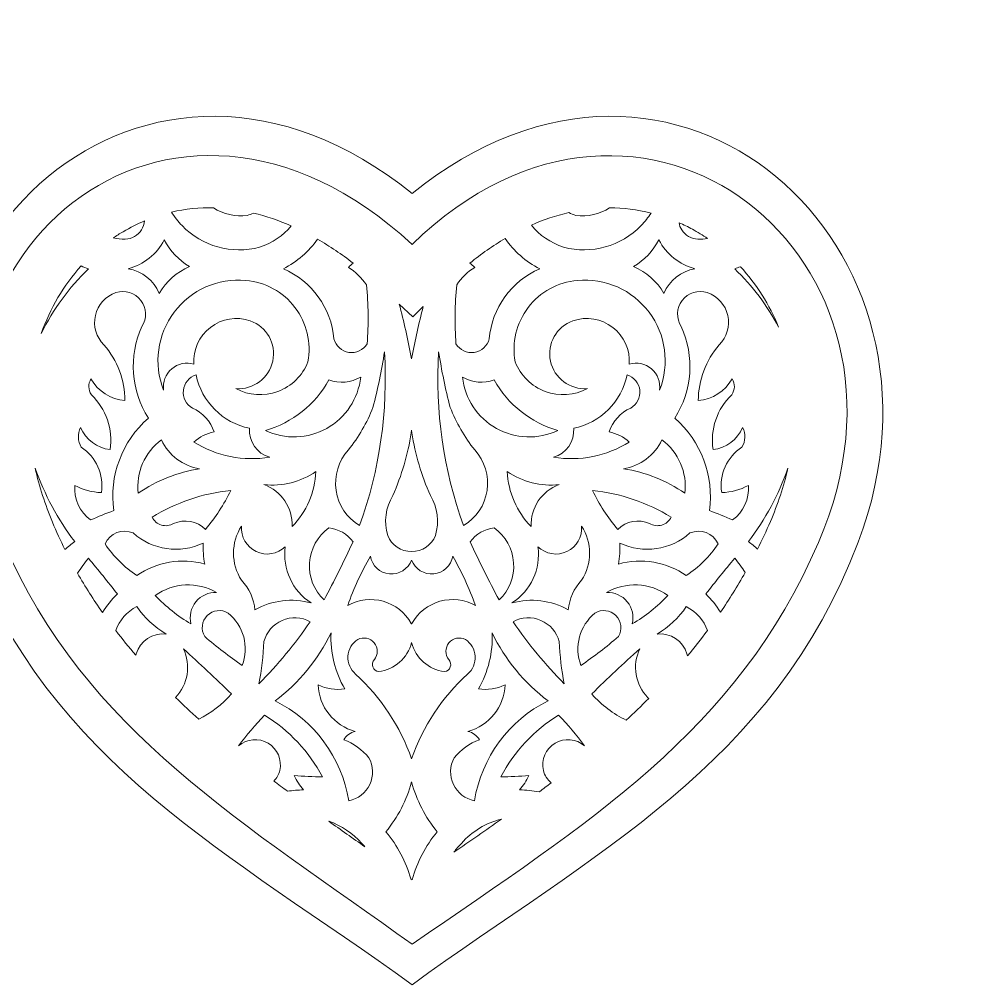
# Model space of a CAD drawing. Header units: millimetres. Extents: x -392 to 198, y -394 to 268.
# Drawn here: x -253.4 to -45.2, y -394.1 to -182.8 of the extents above; entities that cross this region are included whole.
import ezdxf

# ---------------------------------------------------------------- set-up
doc = ezdxf.new("R2010")
doc.units = ezdxf.units.MM
doc.header["$MEASUREMENT"] = 0
doc.layers.add('layer 1', color=7, linetype='Continuous')

msp = doc.modelspace()

# ---------------------------------------------------------------- linework, layer by layer
at = {"layer": 'layer 1', "color": 250, "lineweight": 9}
for points, knots in [([(-167.4757, -394.1411), (-128.0445, -365.4877), (-88.3705, -346.1131), (-69.8575, -297.2751), (-69.8575, -297.2751), (-45.2457, -232.3491), (-109.9252, -174.2584), (-167.4757, -220.9803), (-167.4757, -220.9803), (-225.0262, -174.2584), (-289.7058, -232.3491), (-265.0939, -297.2751), (-265.0939, -297.2751), (-246.581, -346.1131), (-206.907, -365.4877), (-167.4757, -394.1411)], [0, 0, 0, 0, 0.2, 0.2, 0.2, 0.2, 0.4, 0.4, 0.4, 0.4, 0.6, 0.6, 0.6, 0.6, 1, 1, 1, 1]), ([(-167.4757, -232.1072), (-117.0494, -183.036), (-51.6943, -235.1062), (-78.5398, -297.3302), (-78.5398, -297.3302), (-96.4648, -338.8774), (-128.8126, -358.5595), (-167.4757, -385.3045), (-167.4757, -385.3045), (-202.8333, -359.6112), (-239.5534, -338.5694), (-256.7494, -297.3302), (-256.7494, -297.3302), (-282.7658, -234.9384), (-220.3289, -183.0362), (-167.4757, -232.1072)], [0, 0, 0, 0, 0.2, 0.2, 0.2, 0.2, 0.4, 0.4, 0.4, 0.4, 0.6, 0.6, 0.6, 0.6, 1, 1, 1, 1]), ([(-193.9174, -228.0456), (-195.681, -230.1523), (-198.0376, -231.8007), (-200.8321, -232.7063), (-200.8321, -232.7063), (-206.9212, -234.3132), (-213.4048, -232.5136), (-217.7925, -227.9952), (-217.7925, -227.9952), (-218.6783, -227.0829), (-219.4507, -226.0885), (-220.1049, -225.0326), (-220.1049, -225.0326), (-217.045, -224.3188), (-213.9726, -224.0228), (-210.9181, -224.0908), (-210.9181, -224.0908), (-208.7353, -225.4897), (-206.117, -226.087), (-203.5178, -225.7532), (-203.5178, -225.7532), (-203.052, -225.6211), (-202.6061, -225.4513), (-202.1827, -225.2479), (-202.1827, -225.2479), (-199.3776, -225.921), (-196.6142, -226.8688), (-193.9174, -228.0456)], [0, 0, 0, 0, 0.125, 0.125, 0.125, 0.125, 0.25, 0.25, 0.25, 0.25, 0.375, 0.375, 0.375, 0.375, 0.5, 0.5, 0.5, 0.5, 0.625, 0.625, 0.625, 0.625, 0.75, 0.75, 0.75, 0.75, 1, 1, 1, 1]), ([(-115.1768, -225.2383), (-115.8027, -226.2178), (-116.5316, -227.1424), (-117.3596, -227.9952), (-117.3596, -227.9952), (-121.7473, -232.5136), (-128.231, -234.3132), (-134.32, -232.7063), (-134.32, -232.7063), (-137.1873, -231.7771), (-139.5933, -230.0657), (-141.3709, -227.8799), (-141.3709, -227.8799), (-138.6995, -226.7124), (-135.9575, -225.7893), (-133.1684, -225.1487), (-133.1684, -225.1487), (-132.6864, -225.3965), (-132.1737, -225.6003), (-131.6343, -225.7532), (-131.6343, -225.7532), (-129.0504, -226.0849), (-126.4477, -225.4965), (-124.2729, -224.1152), (-124.2729, -224.1152), (-121.2569, -224.1125), (-118.2158, -224.4707), (-115.1768, -225.2383)], [0, 0, 0, 0, 0.125, 0.125, 0.125, 0.125, 0.25, 0.25, 0.25, 0.25, 0.375, 0.375, 0.375, 0.375, 0.5, 0.5, 0.5, 0.5, 0.625, 0.625, 0.625, 0.625, 0.75, 0.75, 0.75, 0.75, 1, 1, 1, 1]), ([(-226.0394, -226.9653), (-226.0925, -227.6412), (-226.3038, -228.3056), (-226.6701, -228.9014), (-226.6701, -228.9014), (-227.4325, -230.1405), (-228.764, -230.9155), (-230.2172, -230.968), (-230.2172, -230.968), (-231.1218, -230.9949), (-232.0128, -230.8995), (-232.8703, -230.693), (-232.8703, -230.693), (-232.1679, -230.213), (-231.4475, -229.7543), (-230.7088, -229.3186), (-230.7088, -229.3186), (-229.1639, -228.4074), (-227.6059, -227.6261), (-226.0394, -226.9653)], [0, 0, 0, 0, 0.16666667, 0.16666667, 0.16666667, 0.16666667, 0.33333333, 0.33333333, 0.33333333, 0.33333333, 0.5, 0.5, 0.5, 0.5, 0.66666667, 0.66666667, 0.66666667, 0.66666667, 1, 1, 1, 1]), ([(-102.8099, -230.8053), (-103.5028, -230.9334), (-104.2145, -230.9895), (-104.9347, -230.968), (-104.9347, -230.968), (-106.3883, -230.9155), (-107.7195, -230.1405), (-108.4818, -228.9014), (-108.4818, -228.9014), (-108.7779, -228.4201), (-108.9728, -227.8938), (-109.0647, -227.3529), (-109.0647, -227.3529), (-108.0883, -227.7847), (-107.1138, -228.2599), (-106.1426, -228.7851), (-106.1426, -228.7851), (-104.9934, -229.4066), (-103.8822, -230.0816), (-102.8099, -230.8053)], [0, 0, 0, 0, 0.16666667, 0.16666667, 0.16666667, 0.16666667, 0.33333333, 0.33333333, 0.33333333, 0.33333333, 0.5, 0.5, 0.5, 0.5, 0.66666667, 0.66666667, 0.66666667, 0.66666667, 1, 1, 1, 1]), ([(-229.5855, -237.4438), (-226.5462, -237.9429), (-223.9784, -239.9746), (-222.7921, -242.8162), (-222.7921, -242.8162), (-221.2691, -240.2021), (-218.9414, -238.153), (-216.1567, -236.9709), (-216.1567, -236.9709), (-218.5028, -235.5699), (-220.4165, -233.547), (-221.6863, -231.1256), (-221.6863, -231.1256), (-223.3062, -234.2562), (-226.1767, -236.5505), (-229.5855, -237.4438)], [0, 0, 0, 0, 0.2, 0.2, 0.2, 0.2, 0.4, 0.4, 0.4, 0.4, 0.6, 0.6, 0.6, 0.6, 1, 1, 1, 1]), ([(-180.3656, -236.1993), (-180.6988, -236.5209), (-181.0436, -236.8309), (-181.3997, -237.1283), (-181.3997, -237.1283), (-179.8411, -238.1137), (-178.4977, -239.4009), (-177.4503, -240.9203), (-177.4503, -240.9203), (-177.023, -245.2243), (-176.97, -249.559), (-177.2922, -253.8762), (-177.2922, -253.8762), (-178.1334, -255.2377), (-179.7078, -255.9689), (-181.2915, -255.7281), (-181.2915, -255.7281), (-182.8751, -255.4829), (-184.162, -254.3227), (-184.5597, -252.7683), (-184.5597, -252.7683), (-185.1779, -246.0254), (-189.4148, -240.1541), (-195.6186, -237.4438), (-195.6186, -237.4438), (-192.598, -235.8876), (-190.0543, -233.648), (-188.1471, -230.9605), (-188.1471, -230.9605), (-185.4515, -232.5101), (-182.8479, -234.2726), (-180.3656, -236.1993)], [0, 0, 0, 0, 0.11111111, 0.11111111, 0.11111111, 0.11111111, 0.22222222, 0.22222222, 0.22222222, 0.22222222, 0.33333333, 0.33333333, 0.33333333, 0.33333333, 0.44444444, 0.44444444, 0.44444444, 0.44444444, 0.55555556, 0.55555556, 0.55555556, 0.55555556, 0.66666667, 0.66666667, 0.66666667, 0.66666667, 0.77777778, 0.77777778, 0.77777778, 0.77777778, 1, 1, 1, 1]), ([(-147.1072, -230.8155), (-145.1891, -233.5674), (-142.6082, -235.8597), (-139.5334, -237.4438), (-139.5334, -237.4438), (-145.7372, -240.1541), (-149.9743, -246.0254), (-150.5925, -252.7683), (-150.5925, -252.7683), (-150.9901, -254.3227), (-152.2769, -255.4829), (-153.8605, -255.7281), (-153.8605, -255.7281), (-155.4442, -255.9689), (-157.0188, -255.2377), (-157.8598, -253.8762), (-157.8598, -253.8762), (-158.182, -249.559), (-158.1296, -245.2243), (-157.7018, -240.9203), (-157.7018, -240.9203), (-156.6545, -239.4009), (-155.3112, -238.1137), (-153.7526, -237.1283), (-153.7526, -237.1283), (-154.1155, -236.8253), (-154.4667, -236.5093), (-154.8058, -236.1811), (-154.8058, -236.1811), (-152.3529, -234.1894), (-149.7782, -232.3852), (-147.1072, -230.8155)], [0, 0, 0, 0, 0.11111111, 0.11111111, 0.11111111, 0.11111111, 0.22222222, 0.22222222, 0.22222222, 0.22222222, 0.33333333, 0.33333333, 0.33333333, 0.33333333, 0.44444444, 0.44444444, 0.44444444, 0.44444444, 0.55555556, 0.55555556, 0.55555556, 0.55555556, 0.66666667, 0.66666667, 0.66666667, 0.66666667, 0.77777778, 0.77777778, 0.77777778, 0.77777778, 1, 1, 1, 1]), ([(-105.5667, -237.4438), (-108.606, -237.9429), (-111.1737, -239.9746), (-112.3602, -242.8162), (-112.3602, -242.8162), (-113.8831, -240.2021), (-116.211, -238.153), (-118.9954, -236.9709), (-118.9954, -236.9709), (-116.6492, -235.5699), (-114.7358, -233.547), (-113.4662, -231.1256), (-113.4662, -231.1256), (-111.8459, -234.2562), (-108.9756, -236.5505), (-105.5667, -237.4438)], [0, 0, 0, 0, 0.2, 0.2, 0.2, 0.2, 0.4, 0.4, 0.4, 0.4, 0.6, 0.6, 0.6, 0.6, 1, 1, 1, 1]), ([(-239.8786, -236.8234), (-239.3542, -237.0502), (-238.8191, -237.2573), (-238.2744, -237.4438), (-238.2744, -237.4438), (-242.5267, -241.544), (-246.0135, -246.3423), (-248.5946, -251.6119), (-248.5946, -251.6119), (-246.6647, -246.1369), (-243.7268, -241.0797), (-239.8786, -236.8234)], [0, 0, 0, 0, 0.25, 0.25, 0.25, 0.25, 0.5, 0.5, 0.5, 0.5, 1, 1, 1, 1]), ([(-87.2675, -250.217), (-89.7649, -245.4942), (-93.0037, -241.1792), (-96.8775, -237.4438), (-96.8775, -237.4438), (-96.4578, -237.3001), (-96.0438, -237.1442), (-95.6361, -236.9764), (-95.6361, -236.9764), (-92.0872, -240.8207), (-89.2603, -245.3228), (-87.2675, -250.217)], [0, 0, 0, 0, 0.25, 0.25, 0.25, 0.25, 0.5, 0.5, 0.5, 0.5, 1, 1, 1, 1]), ([(-221.8444, -263.986), (-224.0817, -258.2939), (-223.2096, -251.8489), (-219.5391, -246.9536), (-219.5391, -246.9536), (-215.8691, -242.0587), (-209.9257, -239.4184), (-203.8339, -239.9746), (-203.8339, -239.9746), (-199.5815, -240.351), (-195.6848, -242.5009), (-193.0992, -245.8985), (-193.0992, -245.8985), (-190.5143, -249.2962), (-189.4787, -253.6266), (-190.2469, -257.8255), (-190.2469, -257.8255), (-191.4145, -260.8246), (-193.8114, -263.1846), (-196.8315, -264.3012), (-196.8315, -264.3012), (-199.8518, -265.4176), (-203.2056, -265.19), (-206.0455, -263.6706), (-206.0455, -263.6706), (-202.2187, -263.9639), (-198.7645, -261.3809), (-197.9655, -257.6285), (-197.9655, -257.6285), (-197.167, -253.8716), (-199.2702, -250.1062), (-202.8856, -248.819), (-202.8856, -248.819), (-205.8441, -247.8119), (-209.11, -248.3505), (-211.5869, -250.2552), (-211.5869, -250.2552), (-214.0643, -252.164), (-215.4237, -255.1809), (-215.2088, -258.2983), (-215.2088, -258.2983), (-216.9011, -257.8035), (-218.7286, -258.1977), (-220.0671, -259.3448), (-220.0671, -259.3448), (-221.4056, -260.4919), (-222.0743, -262.2391), (-221.8444, -263.986)], [0, 0, 0, 0, 0.07692308, 0.07692308, 0.07692308, 0.07692308, 0.15384615, 0.15384615, 0.15384615, 0.15384615, 0.23076923, 0.23076923, 0.23076923, 0.23076923, 0.30769231, 0.30769231, 0.30769231, 0.30769231, 0.38461538, 0.38461538, 0.38461538, 0.38461538, 0.46153846, 0.46153846, 0.46153846, 0.46153846, 0.53846154, 0.53846154, 0.53846154, 0.53846154, 0.61538462, 0.61538462, 0.61538462, 0.61538462, 0.69230769, 0.69230769, 0.69230769, 0.69230769, 0.76923077, 0.76923077, 0.76923077, 0.76923077, 0.84615385, 0.84615385, 0.84615385, 0.84615385, 1, 1, 1, 1]), ([(-113.308, -263.986), (-111.0706, -258.2939), (-111.9428, -251.8489), (-115.613, -246.9536), (-115.613, -246.9536), (-119.2831, -242.0587), (-125.2267, -239.4184), (-131.3185, -239.9746), (-131.3185, -239.9746), (-135.5709, -240.351), (-139.4673, -242.5009), (-142.0528, -245.8985), (-142.0528, -245.8985), (-144.6382, -249.2962), (-145.6733, -253.6266), (-144.9052, -257.8255), (-144.9052, -257.8255), (-143.7375, -260.8246), (-141.3409, -263.1846), (-138.3205, -264.3012), (-138.3205, -264.3012), (-135.3004, -265.4176), (-131.9465, -265.19), (-129.1065, -263.6706), (-129.1065, -263.6706), (-132.9331, -263.9639), (-136.3879, -261.3809), (-137.1864, -257.6285), (-137.1864, -257.6285), (-137.9853, -253.8716), (-135.8817, -250.1062), (-132.2666, -248.819), (-132.2666, -248.819), (-129.3078, -247.8119), (-126.0422, -248.3505), (-123.5652, -250.2552), (-123.5652, -250.2552), (-121.0879, -252.164), (-119.7288, -255.1809), (-119.9432, -258.2983), (-119.9432, -258.2983), (-118.251, -257.8035), (-116.4238, -258.1977), (-115.0853, -259.3448), (-115.0853, -259.3448), (-113.7467, -260.4919), (-113.0782, -262.2391), (-113.308, -263.986)], [0, 0, 0, 0, 0.07692308, 0.07692308, 0.07692308, 0.07692308, 0.15384615, 0.15384615, 0.15384615, 0.15384615, 0.23076923, 0.23076923, 0.23076923, 0.23076923, 0.30769231, 0.30769231, 0.30769231, 0.30769231, 0.38461538, 0.38461538, 0.38461538, 0.38461538, 0.46153846, 0.46153846, 0.46153846, 0.46153846, 0.53846154, 0.53846154, 0.53846154, 0.53846154, 0.61538462, 0.61538462, 0.61538462, 0.61538462, 0.69230769, 0.69230769, 0.69230769, 0.69230769, 0.76923077, 0.76923077, 0.76923077, 0.76923077, 0.84615385, 0.84615385, 0.84615385, 0.84615385, 1, 1, 1, 1]), ([(-225.1619, -270.1464), (-229.0023, -264.1303), (-229.5372, -256.582), (-226.584, -250.0843), (-226.584, -250.0843), (-225.4272, -248.3243), (-225.5104, -246.0254), (-226.791, -244.3529), (-226.791, -244.3529), (-228.0717, -242.6804), (-230.2702, -242.0017), (-232.2712, -242.6585), (-232.2712, -242.6585), (-234.5331, -243.4335), (-236.2319, -245.3293), (-236.7626, -247.6587), (-236.7626, -247.6587), (-237.2932, -249.9924), (-236.5805, -252.4312), (-234.878, -254.1125), (-234.878, -254.1125), (-231.9515, -257.4927), (-230.3265, -261.8055), (-230.2965, -266.2758), (-230.2965, -266.2758), (-233.4051, -266.0262), (-236.1877, -264.253), (-237.7218, -261.5384), (-237.7218, -261.5384), (-238.3813, -262.6112), (-238.3502, -263.9727), (-237.6426, -265.0149), (-237.6426, -265.0149), (-234.3981, -268.1061), (-232.8653, -272.5851), (-233.5352, -277.0205), (-233.5352, -277.0205), (-236.3969, -276.6789), (-238.863, -274.8445), (-240.0127, -272.1999), (-240.0127, -272.1999), (-240.704, -273.5529), (-240.6444, -275.1685), (-239.8546, -276.4689), (-239.8546, -276.4689), (-236.5703, -278.6406), (-234.8447, -282.5243), (-235.4311, -286.4212), (-235.4311, -286.4212), (-237.478, -286.3686), (-239.4829, -285.83), (-241.2764, -284.8404), (-241.2764, -284.8404), (-241.4869, -287.796), (-240.1769, -290.6549), (-237.8006, -292.4239), (-237.8006, -292.4239), (-236.1408, -291.6797), (-234.4543, -290.9922), (-232.7453, -290.3704), (-232.7453, -290.3704), (-233.8005, -282.7782), (-230.9476, -275.1729), (-225.1619, -270.1464)], [0, 0, 0, 0, 0.05882353, 0.05882353, 0.05882353, 0.05882353, 0.11764706, 0.11764706, 0.11764706, 0.11764706, 0.17647059, 0.17647059, 0.17647059, 0.17647059, 0.23529412, 0.23529412, 0.23529412, 0.23529412, 0.29411765, 0.29411765, 0.29411765, 0.29411765, 0.35294118, 0.35294118, 0.35294118, 0.35294118, 0.41176471, 0.41176471, 0.41176471, 0.41176471, 0.47058824, 0.47058824, 0.47058824, 0.47058824, 0.52941176, 0.52941176, 0.52941176, 0.52941176, 0.58823529, 0.58823529, 0.58823529, 0.58823529, 0.64705882, 0.64705882, 0.64705882, 0.64705882, 0.70588235, 0.70588235, 0.70588235, 0.70588235, 0.76470588, 0.76470588, 0.76470588, 0.76470588, 0.82352941, 0.82352941, 0.82352941, 0.82352941, 0.88235294, 0.88235294, 0.88235294, 0.88235294, 1, 1, 1, 1]), ([(-109.9904, -270.1464), (-106.1497, -264.1303), (-105.6149, -256.582), (-108.5683, -250.0843), (-108.5683, -250.0843), (-109.7249, -248.3243), (-109.6417, -246.0254), (-108.3609, -244.3529), (-108.3609, -244.3529), (-107.0802, -242.6804), (-104.8819, -242.0017), (-102.8811, -242.6585), (-102.8811, -242.6585), (-100.6193, -243.4335), (-98.9204, -245.3293), (-98.3894, -247.6587), (-98.3894, -247.6587), (-97.8588, -249.9924), (-98.5717, -252.4312), (-100.2742, -254.1125), (-100.2742, -254.1125), (-103.2009, -257.4927), (-104.8255, -261.8055), (-104.8557, -266.2758), (-104.8557, -266.2758), (-101.747, -266.0262), (-98.9647, -264.253), (-97.4305, -261.5384), (-97.4305, -261.5384), (-96.7711, -262.6112), (-96.8018, -263.9727), (-97.5095, -265.0149), (-97.5095, -265.0149), (-100.7538, -268.1061), (-102.2867, -272.5851), (-101.617, -277.0205), (-101.617, -277.0205), (-98.7552, -276.6789), (-96.2894, -274.8445), (-95.1397, -272.1999), (-95.1397, -272.1999), (-94.448, -273.5529), (-94.5079, -275.1685), (-95.2977, -276.4689), (-95.2977, -276.4689), (-98.5819, -278.6406), (-100.3073, -282.5243), (-99.7214, -286.4212), (-99.7214, -286.4212), (-97.6742, -286.3686), (-95.6692, -285.83), (-93.8757, -284.8404), (-93.8757, -284.8404), (-93.6651, -287.796), (-94.9752, -290.6549), (-97.3515, -292.4239), (-97.3515, -292.4239), (-99.0115, -291.6797), (-100.6978, -290.9922), (-102.407, -290.3704), (-102.407, -290.3704), (-101.3514, -282.7782), (-104.2046, -275.1729), (-109.9904, -270.1464)], [0, 0, 0, 0, 0.05882353, 0.05882353, 0.05882353, 0.05882353, 0.11764706, 0.11764706, 0.11764706, 0.11764706, 0.17647059, 0.17647059, 0.17647059, 0.17647059, 0.23529412, 0.23529412, 0.23529412, 0.23529412, 0.29411765, 0.29411765, 0.29411765, 0.29411765, 0.35294118, 0.35294118, 0.35294118, 0.35294118, 0.41176471, 0.41176471, 0.41176471, 0.41176471, 0.47058824, 0.47058824, 0.47058824, 0.47058824, 0.52941176, 0.52941176, 0.52941176, 0.52941176, 0.58823529, 0.58823529, 0.58823529, 0.58823529, 0.64705882, 0.64705882, 0.64705882, 0.64705882, 0.70588235, 0.70588235, 0.70588235, 0.70588235, 0.76470588, 0.76470588, 0.76470588, 0.76470588, 0.82352941, 0.82352941, 0.82352941, 0.82352941, 0.88235294, 0.88235294, 0.88235294, 0.88235294, 1, 1, 1, 1]), ([(-165.013, -245.7258), (-165.9842, -249.3799), (-166.8131, -253.0717), (-167.4972, -256.7922), (-167.4972, -256.7922), (-167.4972, -256.7922), (-167.5716, -257.1555), (-167.5716, -257.1555), (-167.5716, -257.1555), (-167.5716, -257.1555), (-167.6549, -256.7922), (-167.6549, -256.7922), (-167.6549, -256.7922), (-168.3748, -252.8775), (-169.2546, -248.9947), (-170.2921, -245.1541), (-170.2921, -245.1541), (-170.2921, -245.1541), (-167.2899, -247.9415), (-167.2899, -247.9415), (-167.2899, -247.9415), (-167.2899, -247.9415), (-165.013, -245.7258), (-165.013, -245.7258)], [0, 0, 0, 0, 0.14285714, 0.14285714, 0.14285714, 0.14285714, 0.28571429, 0.28571429, 0.28571429, 0.28571429, 0.42857143, 0.42857143, 0.42857143, 0.42857143, 0.57142857, 0.57142857, 0.57142857, 0.57142857, 0.71428571, 0.71428571, 0.71428571, 0.71428571, 1, 1, 1, 1]), ([(-178.9354, -293.65), (-181.7227, -291.9906), (-183.6165, -289.1663), (-184.0942, -285.957), (-184.0942, -285.957), (-184.5718, -282.7519), (-183.5827, -279.4989), (-181.3997, -277.0993), (-181.3997, -277.0993), (-179.1475, -274.2797), (-177.3366, -271.1404), (-176.0281, -267.7776), (-176.0281, -267.7776), (-174.9773, -263.767), (-174.1337, -259.7082), (-173.5004, -255.6143), (-173.5004, -255.6143), (-172.7032, -268.5307), (-174.5526, -281.4735), (-178.9354, -293.65)], [0, 0, 0, 0, 0.16666667, 0.16666667, 0.16666667, 0.16666667, 0.33333333, 0.33333333, 0.33333333, 0.33333333, 0.5, 0.5, 0.5, 0.5, 0.66666667, 0.66666667, 0.66666667, 0.66666667, 1, 1, 1, 1]), ([(-156.2166, -293.65), (-153.4298, -291.9906), (-151.5356, -289.1663), (-151.058, -285.957), (-151.058, -285.957), (-150.5803, -282.7519), (-151.5693, -279.4989), (-153.7526, -277.0993), (-153.7526, -277.0993), (-156.0048, -274.2797), (-157.8157, -271.1404), (-159.124, -267.7776), (-159.124, -267.7776), (-160.1747, -263.767), (-161.0184, -259.7082), (-161.6516, -255.6143), (-161.6516, -255.6143), (-162.4489, -268.5307), (-160.5994, -281.4735), (-156.2166, -293.65)], [0, 0, 0, 0, 0.16666667, 0.16666667, 0.16666667, 0.16666667, 0.33333333, 0.33333333, 0.33333333, 0.33333333, 0.5, 0.5, 0.5, 0.5, 0.66666667, 0.66666667, 0.66666667, 0.66666667, 1, 1, 1, 1]), ([(-214.735, -260.6671), (-213.5015, -266.5385), (-208.9146, -271.1271), (-203.0436, -272.3575), (-203.0436, -272.3575), (-203.2708, -275.2517), (-201.4166, -277.9007), (-198.6201, -278.68), (-198.6201, -278.68), (-204.3693, -279.6346), (-210.2699, -278.4566), (-215.2088, -275.3612), (-215.2088, -275.3612), (-213.9749, -274.2183), (-212.4402, -273.452), (-210.7853, -273.15), (-210.7853, -273.15), (-211.5518, -270.8163), (-213.2757, -268.9204), (-215.5248, -267.9353), (-215.5248, -267.9353), (-216.9044, -267.1515), (-217.6865, -265.6191), (-217.5149, -264.0429), (-217.5149, -264.0429), (-217.3432, -262.4667), (-216.2508, -261.14), (-214.735, -260.6671)], [0, 0, 0, 0, 0.125, 0.125, 0.125, 0.125, 0.25, 0.25, 0.25, 0.25, 0.375, 0.375, 0.375, 0.375, 0.5, 0.5, 0.5, 0.5, 0.625, 0.625, 0.625, 0.625, 0.75, 0.75, 0.75, 0.75, 1, 1, 1, 1]), ([(-199.5681, -272.8348), (-193.6528, -271.1315), (-188.6529, -267.1561), (-185.6656, -261.7749), (-185.6656, -261.7749), (-183.3683, -262.598), (-180.8251, -262.3658), (-178.7139, -261.1443), (-178.7139, -261.1443), (-179.2183, -265.8644), (-181.9789, -270.0501), (-186.122, -272.375), (-186.122, -272.375), (-190.2647, -274.6956), (-195.2764, -274.8663), (-199.5681, -272.8348)], [0, 0, 0, 0, 0.2, 0.2, 0.2, 0.2, 0.4, 0.4, 0.4, 0.4, 0.6, 0.6, 0.6, 0.6, 1, 1, 1, 1]), ([(-135.584, -272.8348), (-141.4998, -271.1315), (-146.4991, -267.1561), (-149.4865, -261.7749), (-149.4865, -261.7749), (-151.7839, -262.598), (-154.3268, -262.3658), (-156.4382, -261.1443), (-156.4382, -261.1443), (-155.9339, -265.8644), (-153.1732, -270.0501), (-149.0302, -272.375), (-149.0302, -272.375), (-144.8874, -274.6956), (-139.8758, -274.8663), (-135.584, -272.8348)], [0, 0, 0, 0, 0.2, 0.2, 0.2, 0.2, 0.4, 0.4, 0.4, 0.4, 0.6, 0.6, 0.6, 0.6, 1, 1, 1, 1]), ([(-120.4176, -260.6671), (-121.6504, -266.5385), (-126.2377, -271.1271), (-132.1084, -272.3575), (-132.1084, -272.3575), (-131.8812, -275.2517), (-133.7354, -277.9007), (-136.5319, -278.68), (-136.5319, -278.68), (-130.7826, -279.6346), (-124.8823, -278.4566), (-119.9432, -275.3612), (-119.9432, -275.3612), (-121.1773, -274.2183), (-122.7118, -273.452), (-124.3667, -273.15), (-124.3667, -273.15), (-123.6001, -270.8163), (-121.8763, -268.9204), (-119.6272, -267.9353), (-119.6272, -267.9353), (-118.2475, -267.1515), (-117.4657, -265.6191), (-117.6373, -264.0429), (-117.6373, -264.0429), (-117.8088, -262.4667), (-118.9013, -261.14), (-120.4176, -260.6671)], [0, 0, 0, 0, 0.125, 0.125, 0.125, 0.125, 0.25, 0.25, 0.25, 0.25, 0.375, 0.375, 0.375, 0.375, 0.5, 0.5, 0.5, 0.5, 0.625, 0.625, 0.625, 0.625, 0.75, 0.75, 0.75, 0.75, 1, 1, 1, 1]), ([(-167.576, -299.299), (-169.8751, -299.361), (-171.9647, -297.9676), (-172.7895, -295.8203), (-172.7895, -295.8203), (-173.6764, -292.8705), (-173.2751, -289.6874), (-171.6838, -287.0516), (-171.6838, -287.0516), (-169.7424, -282.6908), (-168.3878, -278.0889), (-167.6549, -273.3689), (-167.6549, -273.3689), (-167.6549, -273.3689), (-167.5681, -272.7998), (-167.5681, -272.7998), (-167.5681, -272.7998), (-167.5681, -272.7998), (-167.4972, -273.3689), (-167.4972, -273.3689), (-167.4972, -273.3689), (-166.7642, -278.0889), (-165.4096, -282.6908), (-163.4687, -287.0516), (-163.4687, -287.0516), (-161.8776, -289.6874), (-161.4755, -292.8705), (-162.3626, -295.8203), (-162.3626, -295.8203), (-163.188, -297.9676), (-165.277, -299.361), (-167.576, -299.299)], [0, 0, 0, 0, 0.11111111, 0.11111111, 0.11111111, 0.11111111, 0.22222222, 0.22222222, 0.22222222, 0.22222222, 0.33333333, 0.33333333, 0.33333333, 0.33333333, 0.44444444, 0.44444444, 0.44444444, 0.44444444, 0.55555556, 0.55555556, 0.55555556, 0.55555556, 0.66666667, 0.66666667, 0.66666667, 0.66666667, 0.77777778, 0.77777778, 0.77777778, 0.77777778, 1, 1, 1, 1]), ([(-227.3738, -286.5787), (-227.9163, -282.0558), (-225.9852, -277.5898), (-222.3179, -274.8884), (-222.3179, -274.8884), (-220.7457, -278.251), (-217.6103, -280.6154), (-213.9446, -281.2063), (-213.9446, -281.2063), (-218.7697, -281.9594), (-223.3611, -283.794), (-227.3738, -286.5787)], [0, 0, 0, 0, 0.25, 0.25, 0.25, 0.25, 0.5, 0.5, 0.5, 0.5, 1, 1, 1, 1]), ([(-107.7785, -286.5787), (-107.2357, -282.0558), (-109.1669, -277.5898), (-112.834, -274.8884), (-112.834, -274.8884), (-114.4066, -278.251), (-117.5416, -280.6154), (-121.2074, -281.2063), (-121.2074, -281.2063), (-116.3826, -281.9594), (-111.7911, -283.794), (-107.7785, -286.5787)], [0, 0, 0, 0, 0.25, 0.25, 0.25, 0.25, 0.5, 0.5, 0.5, 0.5, 1, 1, 1, 1]), ([(-249.9349, -281.0517), (-247.8999, -286.8281), (-244.9821, -292.2653), (-241.2764, -297.1633), (-241.2764, -297.1633), (-242.0196, -297.712), (-242.7335, -298.2943), (-243.4165, -298.9078), (-243.4165, -298.9078), (-244.3861, -296.9554), (-245.3024, -294.9597), (-246.1559, -292.9129), (-246.1559, -292.9129), (-247.7576, -289.0718), (-249.0415, -285.0966), (-249.9349, -281.0517)], [0, 0, 0, 0, 0.2, 0.2, 0.2, 0.2, 0.4, 0.4, 0.4, 0.4, 0.6, 0.6, 0.6, 0.6, 1, 1, 1, 1]), ([(-199.8842, -284.6828), (-195.8757, -285.1033), (-191.8476, -284.0962), (-188.5094, -281.8368), (-188.5094, -281.8368), (-188.7104, -286.3468), (-190.5669, -290.62), (-193.7228, -293.8468), (-193.7228, -293.8468), (-193.5455, -289.7707), (-196.0435, -286.0577), (-199.8842, -284.6828)], [0, 0, 0, 0, 0.25, 0.25, 0.25, 0.25, 0.5, 0.5, 0.5, 0.5, 1, 1, 1, 1]), ([(-135.2681, -284.6828), (-139.2763, -285.1033), (-143.3049, -284.0962), (-146.6432, -281.8368), (-146.6432, -281.8368), (-146.4417, -286.3468), (-144.5857, -290.62), (-141.4298, -293.8468), (-141.4298, -293.8468), (-141.6065, -289.7707), (-139.1084, -286.0577), (-135.2681, -284.6828)], [0, 0, 0, 0, 0.25, 0.25, 0.25, 0.25, 0.5, 0.5, 0.5, 0.5, 1, 1, 1, 1]), ([(-91.8718, -298.7864), (-92.5133, -298.2174), (-93.1817, -297.6756), (-93.8757, -297.1633), (-93.8757, -297.1633), (-90.1798, -292.2782), (-87.2676, -286.8567), (-85.2332, -281.0973), (-85.2332, -281.0973), (-86.1404, -285.0817), (-87.4451, -288.9977), (-89.0784, -292.7835), (-89.0784, -292.7835), (-89.9645, -294.8372), (-90.8976, -296.8356), (-91.8718, -298.7864)], [0, 0, 0, 0, 0.2, 0.2, 0.2, 0.2, 0.4, 0.4, 0.4, 0.4, 0.6, 0.6, 0.6, 0.6, 1, 1, 1, 1]), ([(-224.3719, -291.7935), (-219.1327, -288.5971), (-213.2525, -286.6008), (-207.1515, -285.9481), (-207.1515, -285.9481), (-208.6227, -289.0133), (-210.4808, -291.881), (-212.6811, -294.4775), (-212.6811, -294.4775), (-214.5003, -292.6341), (-217.2807, -292.1261), (-219.6321, -293.212), (-219.6321, -293.212), (-220.4424, -293.685), (-221.4126, -293.8031), (-222.3111, -293.5315), (-222.3111, -293.5315), (-223.2092, -293.2601), (-223.9556, -292.6341), (-224.3719, -291.7935)], [0, 0, 0, 0, 0.16666667, 0.16666667, 0.16666667, 0.16666667, 0.33333333, 0.33333333, 0.33333333, 0.33333333, 0.5, 0.5, 0.5, 0.5, 0.66666667, 0.66666667, 0.66666667, 0.66666667, 1, 1, 1, 1]), ([(-110.7802, -291.7935), (-116.0193, -288.5971), (-121.8995, -286.6008), (-128.0005, -285.9481), (-128.0005, -285.9481), (-126.5293, -289.0133), (-124.6712, -291.881), (-122.4708, -294.4775), (-122.4708, -294.4775), (-120.6517, -292.6341), (-117.8718, -292.1261), (-115.5199, -293.212), (-115.5199, -293.212), (-114.7096, -293.685), (-113.7398, -293.8031), (-112.8413, -293.5315), (-112.8413, -293.5315), (-111.9432, -293.2601), (-111.1966, -292.6341), (-110.7802, -291.7935)], [0, 0, 0, 0, 0.16666667, 0.16666667, 0.16666667, 0.16666667, 0.33333333, 0.33333333, 0.33333333, 0.33333333, 0.5, 0.5, 0.5, 0.5, 0.66666667, 0.66666667, 0.66666667, 0.66666667, 1, 1, 1, 1]), ([(-228.4794, -295.2672), (-230.8359, -294.2497), (-233.5741, -295.3023), (-234.6413, -297.6369), (-234.6413, -297.6369), (-232.8158, -300.3989), (-230.4516, -302.7632), (-227.6895, -304.5881), (-227.6895, -304.5881), (-223.3548, -301.5964), (-217.9195, -300.6711), (-212.8387, -302.0604), (-212.8387, -302.0604), (-213.1194, -300.5506), (-213.2257, -299.0134), (-213.1547, -297.4788), (-213.1547, -297.4788), (-218.2422, -299.8979), (-224.284, -299.0258), (-228.4794, -295.2672)], [0, 0, 0, 0, 0.16666667, 0.16666667, 0.16666667, 0.16666667, 0.33333333, 0.33333333, 0.33333333, 0.33333333, 0.5, 0.5, 0.5, 0.5, 0.66666667, 0.66666667, 0.66666667, 0.66666667, 1, 1, 1, 1]), ([(-204.782, -293.768), (-207.1177, -297.3707), (-207.1177, -302.0109), (-204.782, -305.6151), (-204.782, -305.6151), (-203.1071, -307.3843), (-202.0774, -309.6663), (-201.8588, -312.0928), (-201.8588, -312.0928), (-198.1122, -309.9806), (-193.6804, -309.4407), (-189.5361, -310.5919), (-189.5361, -310.5919), (-193.6677, -307.9403), (-195.8862, -303.1332), (-195.2234, -298.2691), (-195.2234, -298.2691), (-196.9084, -299.912), (-199.4358, -300.3367), (-201.5648, -299.3341), (-201.5648, -299.3341), (-203.6935, -298.3308), (-204.9757, -296.1115), (-204.782, -293.768)], [0, 0, 0, 0, 0.14285714, 0.14285714, 0.14285714, 0.14285714, 0.28571429, 0.28571429, 0.28571429, 0.28571429, 0.42857143, 0.42857143, 0.42857143, 0.42857143, 0.57142857, 0.57142857, 0.57142857, 0.57142857, 0.71428571, 0.71428571, 0.71428571, 0.71428571, 1, 1, 1, 1]), ([(-180.3895, -297.2222), (-182.3814, -301.5189), (-184.4961, -305.7571), (-186.7323, -309.932), (-186.7323, -309.932), (-188.9467, -307.8268), (-190.1089, -304.8447), (-189.9027, -301.7959), (-189.9027, -301.7959), (-189.6964, -298.7477), (-188.1435, -295.9489), (-185.6656, -294.1621), (-185.6656, -294.1621), (-183.5455, -294.3679), (-181.6199, -295.484), (-180.3895, -297.2222)], [0, 0, 0, 0, 0.2, 0.2, 0.2, 0.2, 0.4, 0.4, 0.4, 0.4, 0.6, 0.6, 0.6, 0.6, 1, 1, 1, 1]), ([(-154.7626, -297.2222), (-152.7713, -301.5189), (-150.6558, -305.7571), (-148.42, -309.932), (-148.42, -309.932), (-146.2052, -307.8268), (-145.0432, -304.8447), (-145.2495, -301.7959), (-145.2495, -301.7959), (-145.4556, -298.7477), (-147.0087, -295.9489), (-149.4865, -294.1621), (-149.4865, -294.1621), (-151.6064, -294.3679), (-153.5322, -295.484), (-154.7626, -297.2222)], [0, 0, 0, 0, 0.2, 0.2, 0.2, 0.2, 0.4, 0.4, 0.4, 0.4, 0.6, 0.6, 0.6, 0.6, 1, 1, 1, 1]), ([(-130.3706, -293.768), (-128.0342, -297.3707), (-128.0342, -302.0109), (-130.3706, -305.6151), (-130.3706, -305.6151), (-132.0453, -307.3843), (-133.0751, -309.6663), (-133.2933, -312.0928), (-133.2933, -312.0928), (-137.0403, -309.9806), (-141.4719, -309.4407), (-145.6159, -310.5919), (-145.6159, -310.5919), (-141.4845, -307.9403), (-139.2658, -303.1332), (-139.9288, -298.2691), (-139.9288, -298.2691), (-138.2438, -299.912), (-135.7162, -300.3367), (-133.5874, -299.3341), (-133.5874, -299.3341), (-131.4586, -298.3308), (-130.1762, -296.1115), (-130.3706, -293.768)], [0, 0, 0, 0, 0.14285714, 0.14285714, 0.14285714, 0.14285714, 0.28571429, 0.28571429, 0.28571429, 0.28571429, 0.42857143, 0.42857143, 0.42857143, 0.42857143, 0.57142857, 0.57142857, 0.57142857, 0.57142857, 0.71428571, 0.71428571, 0.71428571, 0.71428571, 1, 1, 1, 1]), ([(-106.6726, -295.2672), (-104.3161, -294.2497), (-101.578, -295.3023), (-100.5112, -297.6369), (-100.5112, -297.6369), (-102.3364, -300.3989), (-104.7008, -302.7632), (-107.4624, -304.5881), (-107.4624, -304.5881), (-111.7974, -301.5964), (-117.2326, -300.6711), (-122.3132, -302.0604), (-122.3132, -302.0604), (-122.0327, -300.5506), (-121.9267, -299.0134), (-121.9974, -297.4788), (-121.9974, -297.4788), (-116.9103, -299.8979), (-110.8683, -299.0258), (-106.6726, -295.2672)], [0, 0, 0, 0, 0.16666667, 0.16666667, 0.16666667, 0.16666667, 0.33333333, 0.33333333, 0.33333333, 0.33333333, 0.5, 0.5, 0.5, 0.5, 0.66666667, 0.66666667, 0.66666667, 0.66666667, 1, 1, 1, 1]), ([(-240.6651, -304.0762), (-239.9321, -302.941), (-239.1342, -301.846), (-238.2744, -300.7968), (-238.2744, -300.7968), (-236.1202, -303.3644), (-234.0133, -305.9717), (-231.9556, -308.6172), (-231.9556, -308.6172), (-233.1973, -309.8367), (-234.2893, -311.1935), (-235.2122, -312.6583), (-235.2122, -312.6583), (-237.1506, -309.8977), (-238.9745, -307.0417), (-240.6651, -304.0762)], [0, 0, 0, 0, 0.2, 0.2, 0.2, 0.2, 0.4, 0.4, 0.4, 0.4, 0.6, 0.6, 0.6, 0.6, 1, 1, 1, 1]), ([(-167.576, -301.1918), (-168.3147, -303.1819), (-170.2999, -304.4257), (-172.4128, -304.2216), (-172.4128, -304.2216), (-174.526, -304.0176), (-176.2366, -302.4173), (-176.5813, -300.3225), (-176.5813, -300.3225), (-178.548, -303.7803), (-180.2131, -307.4012), (-181.5577, -311.1448), (-181.5577, -311.1448), (-179.1926, -309.8151), (-176.3948, -309.4839), (-173.7843, -310.2254), (-173.7843, -310.2254), (-171.1738, -310.9671), (-168.968, -312.7197), (-167.6549, -315.0942), (-167.6549, -315.0942), (-167.6549, -315.0942), (-167.5712, -315.2308), (-167.5712, -315.2308), (-167.5712, -315.2308), (-167.5712, -315.2308), (-167.4972, -315.0942), (-167.4972, -315.0942), (-167.4972, -315.0942), (-166.1842, -312.7197), (-163.9782, -310.9671), (-161.3678, -310.2254), (-161.3678, -310.2254), (-158.7578, -309.4839), (-155.9595, -309.8151), (-153.5944, -311.1448), (-153.5944, -311.1448), (-154.9394, -307.4012), (-156.6041, -303.7803), (-158.5709, -300.3225), (-158.5709, -300.3225), (-158.9155, -302.4173), (-160.6266, -304.0176), (-162.7392, -304.2216), (-162.7392, -304.2216), (-164.8521, -304.4257), (-166.8373, -303.1819), (-167.576, -301.1918)], [0, 0, 0, 0, 0.07692308, 0.07692308, 0.07692308, 0.07692308, 0.15384615, 0.15384615, 0.15384615, 0.15384615, 0.23076923, 0.23076923, 0.23076923, 0.23076923, 0.30769231, 0.30769231, 0.30769231, 0.30769231, 0.38461538, 0.38461538, 0.38461538, 0.38461538, 0.46153846, 0.46153846, 0.46153846, 0.46153846, 0.53846154, 0.53846154, 0.53846154, 0.53846154, 0.61538462, 0.61538462, 0.61538462, 0.61538462, 0.69230769, 0.69230769, 0.69230769, 0.69230769, 0.76923077, 0.76923077, 0.76923077, 0.76923077, 0.84615385, 0.84615385, 0.84615385, 0.84615385, 1, 1, 1, 1]), ([(-99.978, -312.598), (-100.8929, -311.1563), (-101.9719, -309.8199), (-103.197, -308.6172), (-103.197, -308.6172), (-101.1387, -305.9717), (-99.0319, -303.3644), (-96.8775, -300.7968), (-96.8775, -300.7968), (-96.0581, -301.7967), (-95.295, -302.8383), (-94.5908, -303.9165), (-94.5908, -303.9165), (-96.2842, -306.9271), (-98.0826, -309.8171), (-99.978, -312.598)], [0, 0, 0, 0, 0.2, 0.2, 0.2, 0.2, 0.4, 0.4, 0.4, 0.4, 0.6, 0.6, 0.6, 0.6, 1, 1, 1, 1]), ([(-223.6609, -308.9332), (-219.6909, -306.1223), (-214.4486, -305.8753), (-210.2323, -308.3009), (-210.2323, -308.3009), (-211.9796, -308.2179), (-213.6627, -308.9683), (-214.7688, -310.3236), (-214.7688, -310.3236), (-215.8747, -311.679), (-216.2723, -313.4781), (-215.8405, -315.1735), (-215.8405, -315.1735), (-218.73, -313.4742), (-221.3632, -311.3735), (-223.6609, -308.9332)], [0, 0, 0, 0, 0.2, 0.2, 0.2, 0.2, 0.4, 0.4, 0.4, 0.4, 0.6, 0.6, 0.6, 0.6, 1, 1, 1, 1]), ([(-111.4912, -308.9332), (-115.4613, -306.1223), (-120.7035, -305.8753), (-124.9199, -308.3009), (-124.9199, -308.3009), (-123.1728, -308.2179), (-121.4893, -308.9683), (-120.3834, -310.3236), (-120.3834, -310.3236), (-119.2774, -311.679), (-118.8797, -313.4781), (-119.3116, -315.1735), (-119.3116, -315.1735), (-116.4223, -313.4742), (-113.7892, -311.3735), (-111.4912, -308.9332)], [0, 0, 0, 0, 0.2, 0.2, 0.2, 0.2, 0.4, 0.4, 0.4, 0.4, 0.6, 0.6, 0.6, 0.6, 1, 1, 1, 1]), ([(-232.299, -316.6241), (-231.5196, -314.3979), (-229.9029, -312.4915), (-227.6895, -311.3818), (-227.6895, -311.3818), (-226.0217, -313.8271), (-223.8379, -315.8766), (-221.2913, -317.3849), (-221.2913, -317.3849), (-224.232, -317.0615), (-226.9814, -318.892), (-227.8174, -321.7297), (-227.8174, -321.7297), (-227.8475, -321.8319), (-227.8748, -321.9342), (-227.8993, -322.0368), (-227.8993, -322.0368), (-229.4143, -320.2736), (-230.8825, -318.4706), (-232.299, -316.6241)], [0, 0, 0, 0, 0.16666667, 0.16666667, 0.16666667, 0.16666667, 0.33333333, 0.33333333, 0.33333333, 0.33333333, 0.5, 0.5, 0.5, 0.5, 0.66666667, 0.66666667, 0.66666667, 0.66666667, 1, 1, 1, 1]), ([(-212.8387, -317.9381), (-210.2204, -320.1961), (-207.4777, -322.3055), (-204.6239, -324.2578), (-204.6239, -324.2578), (-203.0781, -320.1745), (-204.3192, -315.5604), (-207.7047, -312.8035), (-207.7047, -312.8035), (-209.1765, -311.9062), (-211.0715, -312.1327), (-212.2909, -313.352), (-212.2909, -313.352), (-213.5098, -314.571), (-213.7363, -316.466), (-212.8387, -317.9381)], [0, 0, 0, 0, 0.2, 0.2, 0.2, 0.2, 0.4, 0.4, 0.4, 0.4, 0.6, 0.6, 0.6, 0.6, 1, 1, 1, 1]), ([(-122.3132, -317.9381), (-124.9317, -320.1961), (-127.6744, -322.3055), (-130.5286, -324.2578), (-130.5286, -324.2578), (-132.0739, -320.1745), (-130.833, -315.5604), (-127.4475, -312.8035), (-127.4475, -312.8035), (-125.9756, -311.9062), (-124.0805, -312.1327), (-122.8615, -313.352), (-122.8615, -313.352), (-121.6421, -314.571), (-121.4157, -316.466), (-122.3132, -317.9381)], [0, 0, 0, 0, 0.2, 0.2, 0.2, 0.2, 0.4, 0.4, 0.4, 0.4, 0.6, 0.6, 0.6, 0.6, 1, 1, 1, 1]), ([(-107.2182, -322.1904), (-107.2508, -322.0365), (-107.2896, -321.8828), (-107.3347, -321.7297), (-107.3347, -321.7297), (-108.1706, -318.892), (-110.9203, -317.0615), (-113.8609, -317.3849), (-113.8609, -317.3849), (-111.3144, -315.8766), (-109.1304, -313.8271), (-107.4624, -311.3818), (-107.4624, -311.3818), (-105.2456, -312.4933), (-103.6274, -314.4041), (-102.8495, -316.6349), (-102.8495, -316.6349), (-104.2609, -318.5361), (-105.7181, -320.3865), (-107.2182, -322.1904)], [0, 0, 0, 0, 0.16666667, 0.16666667, 0.16666667, 0.16666667, 0.33333333, 0.33333333, 0.33333333, 0.33333333, 0.5, 0.5, 0.5, 0.5, 0.66666667, 0.66666667, 0.66666667, 0.66666667, 1, 1, 1, 1]), ([(-200.9902, -328.2861), (-196.8355, -324.1129), (-193.0788, -319.5619), (-189.7674, -314.6931), (-189.7674, -314.6931), (-191.654, -313.662), (-193.9098, -313.5566), (-195.8848, -314.4055), (-195.8848, -314.4055), (-197.86, -315.2553), (-199.3349, -316.9656), (-199.8842, -319.044), (-199.8842, -319.044), (-200.0068, -322.1491), (-200.3763, -325.2401), (-200.9902, -328.2861)], [0, 0, 0, 0, 0.2, 0.2, 0.2, 0.2, 0.4, 0.4, 0.4, 0.4, 0.6, 0.6, 0.6, 0.6, 1, 1, 1, 1]), ([(-134.1618, -328.2861), (-138.3165, -324.1129), (-142.0737, -319.5619), (-145.3846, -314.6931), (-145.3846, -314.6931), (-143.4984, -313.662), (-141.2422, -313.5566), (-139.2671, -314.4055), (-139.2671, -314.4055), (-137.292, -315.2553), (-135.8174, -316.9656), (-135.2681, -319.044), (-135.2681, -319.044), (-135.1457, -322.1491), (-134.7757, -325.2401), (-134.1618, -328.2861)], [0, 0, 0, 0, 0.2, 0.2, 0.2, 0.2, 0.4, 0.4, 0.4, 0.4, 0.6, 0.6, 0.6, 0.6, 1, 1, 1, 1]), ([(-185.1912, -317.1481), (-185.3924, -321.4339), (-184.3499, -325.6857), (-182.1896, -329.3919), (-182.1896, -329.3919), (-184.1813, -329.6971), (-186.2186, -329.3948), (-188.0352, -328.5233), (-188.0352, -328.5233), (-187.8355, -333.3309), (-184.5429, -337.4545), (-179.8988, -338.7133), (-179.8988, -338.7133), (-180.9633, -338.9279), (-181.8839, -339.59), (-182.4268, -340.5299), (-182.4268, -340.5299), (-180.2687, -341.3387), (-178.3618, -342.7008), (-176.8974, -344.4796), (-176.8974, -344.4796), (-175.9174, -346.2823), (-175.8548, -348.444), (-176.7285, -350.3), (-176.7285, -350.3), (-177.6023, -352.1565), (-179.3077, -353.4857), (-181.3209, -353.8799), (-181.3209, -353.8799), (-182.8759, -344.4258), (-188.8686, -336.2895), (-197.4353, -331.9991), (-197.4353, -331.9991), (-192.2279, -328.0964), (-188.0294, -323.0044), (-185.1912, -317.1481)], [0, 0, 0, 0, 0.1, 0.1, 0.1, 0.1, 0.2, 0.2, 0.2, 0.2, 0.3, 0.3, 0.3, 0.3, 0.4, 0.4, 0.4, 0.4, 0.5, 0.5, 0.5, 0.5, 0.6, 0.6, 0.6, 0.6, 0.7, 0.7, 0.7, 0.7, 0.8, 0.8, 0.8, 0.8, 1, 1, 1, 1]), ([(-167.576, -319.2696), (-166.6992, -322.6505), (-163.8528, -325.1576), (-160.3879, -325.6004), (-160.3879, -325.6004), (-159.8018, -325.5376), (-159.302, -325.1466), (-159.1007, -324.5927), (-159.1007, -324.5927), (-158.8993, -324.0389), (-159.0311, -323.4181), (-159.4397, -322.9938), (-159.4397, -322.9938), (-160.2872, -321.9119), (-160.2698, -320.3865), (-159.3972, -319.3247), (-159.3972, -319.3247), (-158.5249, -318.2624), (-157.0319, -317.949), (-155.8063, -318.5702), (-155.8063, -318.5702), (-154.5506, -319.386), (-153.7554, -320.7481), (-153.6617, -322.2425), (-153.6617, -322.2425), (-153.5685, -323.7368), (-154.1881, -325.1874), (-155.3321, -326.1532), (-155.3321, -326.1532), (-160.8923, -331.2278), (-165.1005, -337.6079), (-167.576, -344.7167), (-167.576, -344.7167), (-170.0515, -337.6079), (-174.2598, -331.2278), (-179.82, -326.1532), (-179.82, -326.1532), (-180.964, -325.1874), (-181.5834, -323.7368), (-181.4903, -322.2425), (-181.4903, -322.2425), (-181.3972, -320.7481), (-180.6015, -319.386), (-179.3462, -318.5702), (-179.3462, -318.5702), (-178.1202, -317.949), (-176.6272, -318.2624), (-175.7551, -319.3247), (-175.7551, -319.3247), (-174.8825, -320.3865), (-174.8649, -321.9119), (-175.7125, -322.9938), (-175.7125, -322.9938), (-176.1214, -323.4181), (-176.2528, -324.0389), (-176.0515, -324.5927), (-176.0515, -324.5927), (-175.85, -325.1466), (-175.3508, -325.5376), (-174.7641, -325.6004), (-174.7641, -325.6004), (-171.2995, -325.1576), (-168.453, -322.6505), (-167.576, -319.2696)], [0, 0, 0, 0, 0.05882353, 0.05882353, 0.05882353, 0.05882353, 0.11764706, 0.11764706, 0.11764706, 0.11764706, 0.17647059, 0.17647059, 0.17647059, 0.17647059, 0.23529412, 0.23529412, 0.23529412, 0.23529412, 0.29411765, 0.29411765, 0.29411765, 0.29411765, 0.35294118, 0.35294118, 0.35294118, 0.35294118, 0.41176471, 0.41176471, 0.41176471, 0.41176471, 0.47058824, 0.47058824, 0.47058824, 0.47058824, 0.52941176, 0.52941176, 0.52941176, 0.52941176, 0.58823529, 0.58823529, 0.58823529, 0.58823529, 0.64705882, 0.64705882, 0.64705882, 0.64705882, 0.70588235, 0.70588235, 0.70588235, 0.70588235, 0.76470588, 0.76470588, 0.76470588, 0.76470588, 0.82352941, 0.82352941, 0.82352941, 0.82352941, 0.88235294, 0.88235294, 0.88235294, 0.88235294, 1, 1, 1, 1]), ([(-149.9607, -317.1481), (-149.7596, -321.4339), (-150.8022, -325.6857), (-152.9625, -329.3919), (-152.9625, -329.3919), (-150.9707, -329.6971), (-148.9335, -329.3948), (-147.1169, -328.5233), (-147.1169, -328.5233), (-147.3169, -333.3309), (-150.6091, -337.4545), (-155.2533, -338.7133), (-155.2533, -338.7133), (-154.189, -338.9279), (-153.2681, -339.59), (-152.7252, -340.5299), (-152.7252, -340.5299), (-154.8834, -341.3387), (-156.7901, -342.7008), (-158.2547, -344.4796), (-158.2547, -344.4796), (-159.2346, -346.2823), (-159.2974, -348.444), (-158.4239, -350.3), (-158.4239, -350.3), (-157.5499, -352.1565), (-155.8449, -353.4857), (-153.8312, -353.8799), (-153.8312, -353.8799), (-152.2759, -344.4258), (-146.2841, -336.2895), (-137.7167, -331.9991), (-137.7167, -331.9991), (-142.9245, -328.0964), (-147.1225, -323.0044), (-149.9607, -317.1481)], [0, 0, 0, 0, 0.1, 0.1, 0.1, 0.1, 0.2, 0.2, 0.2, 0.2, 0.3, 0.3, 0.3, 0.3, 0.4, 0.4, 0.4, 0.4, 0.5, 0.5, 0.5, 0.5, 0.6, 0.6, 0.6, 0.6, 0.7, 0.7, 0.7, 0.7, 0.8, 0.8, 0.8, 0.8, 1, 1, 1, 1]), ([(-219.2276, -331.2622), (-216.5013, -328.4219), (-215.8093, -324.1881), (-217.4995, -320.6236), (-217.4995, -320.6236), (-213.9329, -323.8458), (-210.43, -327.1379), (-206.9935, -330.498), (-206.9935, -330.498), (-209.047, -332.8414), (-211.4832, -334.6995), (-214.1423, -336.0421), (-214.1423, -336.0421), (-215.8708, -334.4788), (-217.5677, -332.8868), (-219.2276, -331.2622)], [0, 0, 0, 0, 0.2, 0.2, 0.2, 0.2, 0.4, 0.4, 0.4, 0.4, 0.6, 0.6, 0.6, 0.6, 1, 1, 1, 1]), ([(-120.6096, -336.2399), (-123.4245, -334.8845), (-126.0024, -332.9585), (-128.1586, -330.498), (-128.1586, -330.498), (-124.7219, -327.1379), (-121.2192, -323.8458), (-117.6525, -320.6236), (-117.6525, -320.6236), (-119.3579, -324.2202), (-118.6386, -328.4983), (-115.8508, -331.3387), (-115.8508, -331.3387), (-115.7992, -331.3912), (-115.7471, -331.4431), (-115.6946, -331.4942), (-115.6946, -331.4942), (-117.2993, -333.1102), (-118.9386, -334.6908), (-120.6096, -336.2399)], [0, 0, 0, 0, 0.16666667, 0.16666667, 0.16666667, 0.16666667, 0.33333333, 0.33333333, 0.33333333, 0.33333333, 0.5, 0.5, 0.5, 0.5, 0.66666667, 0.66666667, 0.66666667, 0.66666667, 1, 1, 1, 1]), ([(-197.7045, -349.5617), (-197.0775, -348.9366), (-196.621, -348.1403), (-196.4085, -347.2448), (-196.4085, -347.2448), (-195.8779, -344.9154), (-196.9077, -342.5099), (-198.959, -341.2865), (-198.959, -341.2865), (-201.0103, -340.0628), (-203.6163, -340.2996), (-205.4137, -341.8732), (-205.4137, -341.8732), (-203.6904, -339.4945), (-201.7889, -337.25), (-199.7261, -335.1584), (-199.7261, -335.1584), (-194.3791, -338.4476), (-190.0138, -343.1127), (-187.0873, -348.6664), (-187.0873, -348.6664), (-189.1444, -348.6358), (-191.1995, -348.5304), (-193.2485, -348.3504), (-193.2485, -348.3504), (-192.7258, -349.5005), (-192.0336, -350.5654), (-191.1952, -351.5102), (-191.1952, -351.5102), (-192.3858, -351.519), (-193.5693, -351.6145), (-194.7371, -351.7934), (-194.7371, -351.7934), (-195.7303, -351.0539), (-196.7195, -350.3102), (-197.7045, -349.5617)], [0, 0, 0, 0, 0.1, 0.1, 0.1, 0.1, 0.2, 0.2, 0.2, 0.2, 0.3, 0.3, 0.3, 0.3, 0.4, 0.4, 0.4, 0.4, 0.5, 0.5, 0.5, 0.5, 0.6, 0.6, 0.6, 0.6, 0.7, 0.7, 0.7, 0.7, 0.8, 0.8, 0.8, 0.8, 1, 1, 1, 1]), ([(-139.6614, -351.9206), (-141.0725, -351.6593), (-142.5097, -351.5209), (-143.9574, -351.5102), (-143.9574, -351.5102), (-143.1185, -350.5654), (-142.4262, -349.5005), (-141.9035, -348.3504), (-141.9035, -348.3504), (-143.9525, -348.5304), (-146.0078, -348.6358), (-148.0649, -348.6664), (-148.0649, -348.6664), (-145.1382, -343.1127), (-140.773, -338.4476), (-135.426, -335.1584), (-135.426, -335.1584), (-133.3632, -337.25), (-131.4621, -339.4945), (-129.7383, -341.8732), (-129.7383, -341.8732), (-131.5357, -340.2996), (-134.1418, -340.0628), (-136.1931, -341.2865), (-136.1931, -341.2865), (-138.2444, -342.5099), (-139.2742, -344.9154), (-138.7441, -347.2448), (-138.7441, -347.2448), (-138.4862, -348.3299), (-137.8704, -349.2694), (-137.0272, -349.935), (-137.0272, -349.935), (-137.9005, -350.6005), (-138.7787, -351.2622), (-139.6614, -351.9206)], [0, 0, 0, 0, 0.1, 0.1, 0.1, 0.1, 0.2, 0.2, 0.2, 0.2, 0.3, 0.3, 0.3, 0.3, 0.4, 0.4, 0.4, 0.4, 0.5, 0.5, 0.5, 0.5, 0.6, 0.6, 0.6, 0.6, 0.7, 0.7, 0.7, 0.7, 0.8, 0.8, 0.8, 0.8, 1, 1, 1, 1]), ([(-167.576, -349.7725), (-168.6637, -353.758), (-170.5738, -357.4714), (-173.1844, -360.6734), (-173.1844, -360.6734), (-170.6668, -363.7023), (-168.8103, -367.2223), (-167.7316, -371.0061), (-167.7316, -371.0061), (-167.7316, -371.0061), (-167.472, -371.1896), (-167.472, -371.1896), (-167.472, -371.1896), (-166.4019, -367.3362), (-164.5261, -363.7512), (-161.9676, -360.6734), (-161.9676, -360.6734), (-164.5782, -357.4714), (-166.4889, -353.758), (-167.576, -349.7725)], [0, 0, 0, 0, 0.16666667, 0.16666667, 0.16666667, 0.16666667, 0.33333333, 0.33333333, 0.33333333, 0.33333333, 0.5, 0.5, 0.5, 0.5, 0.66666667, 0.66666667, 0.66666667, 0.66666667, 1, 1, 1, 1]), ([(-185.7036, -358.3582), (-182.9409, -359.3122), (-180.4439, -360.9693), (-178.4772, -363.2012), (-178.4772, -363.2012), (-178.2409, -363.4425), (-178.012, -363.6896), (-177.7905, -363.942), (-177.7905, -363.942), (-180.4294, -362.0918), (-183.0715, -360.2338), (-185.7036, -358.3582)], [0, 0, 0, 0, 0.25, 0.25, 0.25, 0.25, 0.5, 0.5, 0.5, 0.5, 1, 1, 1, 1]), ([(-158.3274, -365.1387), (-157.8246, -364.46), (-157.2733, -363.8123), (-156.675, -363.2012), (-156.675, -363.2012), (-154.35, -360.5629), (-151.2848, -358.7277), (-147.9149, -357.9078), (-147.9149, -357.9078), (-151.3431, -360.3356), (-154.82, -362.7373), (-158.3274, -365.1387)], [0, 0, 0, 0, 0.25, 0.25, 0.25, 0.25, 0.5, 0.5, 0.5, 0.5, 1, 1, 1, 1])]:
    msp.add_open_spline(points, degree=3, knots=knots, dxfattribs=at)

doc.saveas('drawing.dxf')
